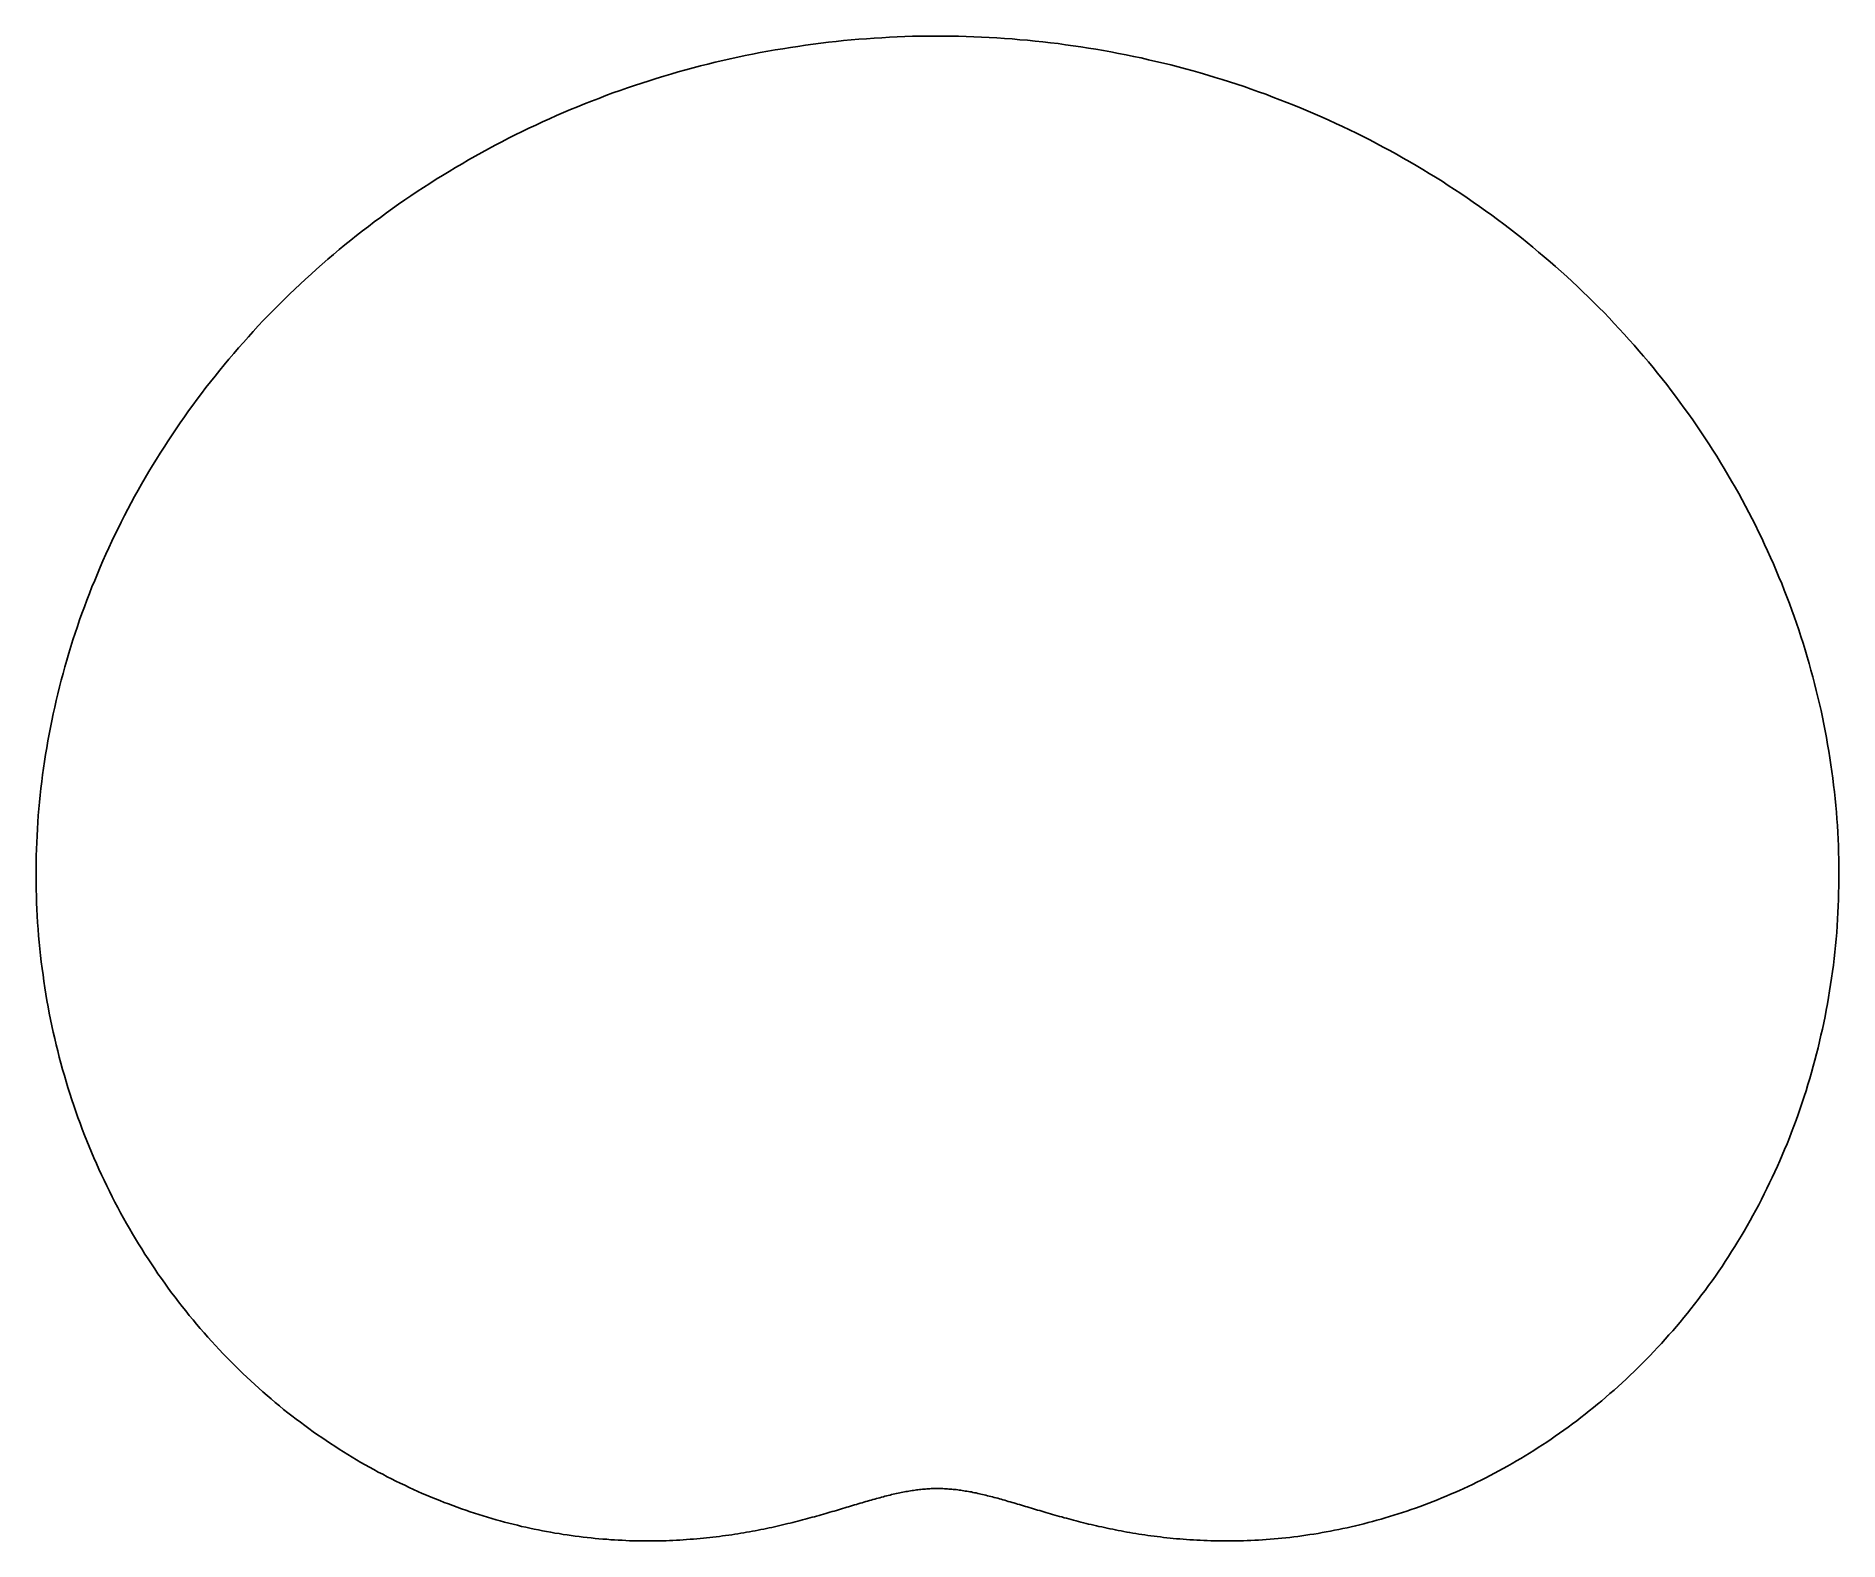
# Model space of a CAD drawing. Header units: metres. Extents: x -73 to 73, y -23 to 99.
import ezdxf

# ---------------------------------------------------------------- set-up
doc = ezdxf.new("R2010")
doc.units = ezdxf.units.M

msp = doc.modelspace()

# ---------------------------------------------------------------- linework, layer by layer
msp.add_lwpolyline([(64.01, 0), (64.27, 0.4), (64.53, 0.81), (64.78, 1.22), (65.03, 1.64), (65.28, 2.05), (65.52, 2.47), (65.76, 2.9), (65.99, 3.32), (66.23, 3.75), (66.46, 4.19), (66.68, 4.62), (66.91, 5.06), (67.13, 5.5), (67.34, 5.95), (67.55, 6.39), (67.76, 6.84), (67.97, 7.3), (68.17, 7.75), (68.37, 8.21), (68.56, 8.67), (68.75, 9.13), (68.94, 9.6), (69.12, 10.07), (69.3, 10.54), (69.48, 11.02), (69.65, 11.49), (69.82, 11.97), (69.98, 12.45), (70.14, 12.94), (70.29, 13.42), (70.44, 13.91), (70.59, 14.4), (70.73, 14.9), (70.87, 15.39), (71.01, 15.89), (71.14, 16.39), (71.26, 16.89), (71.38, 17.39), (71.5, 17.9), (71.61, 18.41), (71.72, 18.92), (71.83, 19.43), (71.93, 19.94), (72.02, 20.46), (72.11, 20.97), (72.2, 21.49), (72.28, 22.01), (72.36, 22.53), (72.43, 23.06), (72.5, 23.58), (72.56, 24.11), (72.62, 24.64), (72.67, 25.16), (72.72, 25.69), (72.77, 26.23), (72.81, 26.76), (72.84, 27.29), (72.87, 27.83), (72.9, 28.36), (72.92, 28.9), (72.93, 29.44), (72.95, 29.98), (72.95, 30.52), (72.95, 31.06), (72.95, 31.6), (72.94, 32.15), (72.93, 32.69), (72.91, 33.23), (72.89, 33.78), (72.86, 34.32), (72.83, 34.87), (72.79, 35.42), (72.75, 35.96), (72.7, 36.51), (72.65, 37.06), (72.59, 37.61), (72.52, 38.15), (72.46, 38.7), (72.38, 39.25), (72.31, 39.8), (72.22, 40.35), (72.14, 40.9), (72.04, 41.44), (71.95, 41.99), (71.84, 42.54), (71.74, 43.09), (71.62, 43.64), (71.51, 44.18), (71.38, 44.73), (71.25, 45.28), (71.12, 45.82), (70.98, 46.37), (70.84, 46.91), (70.69, 47.46), (70.54, 48), (70.38, 48.54), (70.22, 49.09), (70.05, 49.63), (69.88, 50.17), (69.7, 50.71), (69.52, 51.25), (69.33, 51.79), (69.14, 52.32), (68.94, 52.86), (68.74, 53.39), (68.53, 53.93), (68.32, 54.46), (68.1, 54.99), (67.88, 55.52), (67.65, 56.05), (67.42, 56.57), (67.18, 57.1), (66.94, 57.62), (66.7, 58.14), (66.44, 58.66), (66.19, 59.18), (65.93, 59.7), (65.66, 60.22), (65.39, 60.73), (65.12, 61.24), (64.84, 61.75), (64.55, 62.26), (64.26, 62.76), (63.97, 63.27), (63.67, 63.77), (63.37, 64.27), (63.06, 64.77), (62.75, 65.26), (62.43, 65.76), (62.11, 66.25), (61.78, 66.74), (61.45, 67.22), (61.12, 67.71), (60.78, 68.19), (60.43, 68.67), (60.09, 69.14), (59.73, 69.62), (59.38, 70.09), (59.02, 70.56), (58.65, 71.02), (58.28, 71.49), (57.91, 71.95), (57.53, 72.4), (57.14, 72.86), (56.76, 73.31), (56.37, 73.76), (55.97, 74.2), (55.57, 74.65), (55.17, 75.09), (54.76, 75.52), (54.35, 75.96), (53.94, 76.39), (53.52, 76.81), (53.09, 77.24), (52.67, 77.66), (52.24, 78.08), (51.8, 78.49), (51.36, 78.9), (50.92, 79.31), (50.47, 79.71), (50.02, 80.11), (49.57, 80.51), (49.11, 80.9), (48.65, 81.29), (48.19, 81.68), (47.72, 82.06), (47.25, 82.44), (46.78, 82.82), (46.3, 83.19), (45.82, 83.55), (45.33, 83.92), (44.85, 84.28), (44.35, 84.63), (43.86, 84.99), (43.36, 85.34), (42.86, 85.68), (42.36, 86.02), (41.85, 86.36), (41.34, 86.69), (40.83, 87.02), (40.31, 87.34), (39.79, 87.66), (39.27, 87.98), (38.75, 88.29), (38.22, 88.6), (37.69, 88.9), (37.15, 89.2), (36.62, 89.5), (36.08, 89.79), (35.54, 90.07), (34.99, 90.36), (34.45, 90.63), (33.9, 90.91), (33.35, 91.18), (32.79, 91.44), (32.24, 91.7), (31.68, 91.96), (31.12, 92.21), (30.56, 92.46), (29.99, 92.7), (29.42, 92.94), (28.85, 93.17), (28.28, 93.4), (27.71, 93.62), (27.13, 93.84), (26.56, 94.06), (25.98, 94.27), (25.39, 94.48), (24.81, 94.68), (24.23, 94.87), (23.64, 95.07), (23.05, 95.25), (22.46, 95.43), (21.87, 95.61), (21.27, 95.79), (20.68, 95.95), (20.08, 96.12), (19.49, 96.28), (18.89, 96.43), (18.28, 96.58), (17.68, 96.72), (17.08, 96.86), (16.47, 97), (15.87, 97.13), (15.26, 97.25), (14.65, 97.37), (14.04, 97.49), (13.43, 97.6), (12.82, 97.7), (12.21, 97.8), (11.6, 97.9), (10.98, 97.99), (10.37, 98.07), (9.76, 98.16), (9.14, 98.23), (8.52, 98.3), (7.91, 98.37), (7.29, 98.43), (6.67, 98.48), (6.05, 98.54), (5.43, 98.58), (4.81, 98.62), (4.19, 98.66), (3.57, 98.69), (2.95, 98.72), (2.33, 98.74), (1.71, 98.75), (1.09, 98.76), (0.47, 98.77), (-0.16, 98.77), (-0.78, 98.77), (-1.4, 98.76), (-2.02, 98.75), (-2.64, 98.73), (-3.26, 98.7), (-3.88, 98.68), (-4.5, 98.64), (-5.12, 98.6), (-5.74, 98.56), (-6.36, 98.51), (-6.98, 98.46), (-7.6, 98.4), (-8.21, 98.34), (-8.83, 98.27), (-9.45, 98.19), (-10.06, 98.12), (-10.68, 98.03), (-11.29, 97.94), (-11.91, 97.85), (-12.52, 97.75), (-13.13, 97.65), (-13.74, 97.54), (-14.35, 97.43), (-14.96, 97.31), (-15.57, 97.19), (-16.17, 97.06), (-16.78, 96.93), (-17.38, 96.79), (-17.98, 96.65), (-18.59, 96.5), (-19.19, 96.35), (-19.78, 96.2), (-20.38, 96.04), (-20.98, 95.87), (-21.57, 95.7), (-22.16, 95.52), (-22.76, 95.34), (-23.34, 95.16), (-23.93, 94.97), (-24.52, 94.78), (-25.1, 94.58), (-25.69, 94.37), (-26.27, 94.17), (-26.84, 93.95), (-27.42, 93.73), (-28, 93.51), (-28.57, 93.29), (-29.14, 93.05), (-29.71, 92.82), (-30.27, 92.58), (-30.84, 92.33), (-31.4, 92.08), (-31.96, 91.83), (-32.52, 91.57), (-33.07, 91.31), (-33.62, 91.04), (-34.17, 90.77), (-34.72, 90.5), (-35.27, 90.22), (-35.81, 89.93), (-36.35, 89.64), (-36.89, 89.35), (-37.42, 89.05), (-37.95, 88.75), (-38.48, 88.44), (-39.01, 88.13), (-39.53, 87.82), (-40.05, 87.5), (-40.57, 87.18), (-41.08, 86.85), (-41.6, 86.52), (-42.1, 86.19), (-42.61, 85.85), (-43.11, 85.51), (-43.61, 85.16), (-44.11, 84.81), (-44.6, 84.46), (-45.09, 84.1), (-45.58, 83.74), (-46.06, 83.37), (-46.54, 83), (-47.01, 82.63), (-47.49, 82.25), (-47.96, 81.87), (-48.42, 81.49), (-48.88, 81.1), (-49.34, 80.71), (-49.8, 80.31), (-50.25, 79.91), (-50.7, 79.51), (-51.14, 79.11), (-51.58, 78.7), (-52.02, 78.28), (-52.45, 77.87), (-52.88, 77.45), (-53.31, 77.03), (-53.73, 76.6), (-54.14, 76.17), (-54.56, 75.74), (-54.97, 75.31), (-55.37, 74.87), (-55.77, 74.43), (-56.17, 73.98), (-56.56, 73.53), (-56.95, 73.08), (-57.34, 72.63), (-57.72, 72.17), (-58.09, 71.72), (-58.47, 71.25), (-58.83, 70.79), (-59.2, 70.32), (-59.56, 69.85), (-59.91, 69.38), (-60.26, 68.91), (-60.61, 68.43), (-60.95, 67.95), (-61.29, 67.46), (-61.62, 66.98), (-61.95, 66.49), (-62.27, 66), (-62.59, 65.51), (-62.9, 65.02), (-63.21, 64.52), (-63.52, 64.02), (-63.82, 63.52), (-64.12, 63.02), (-64.41, 62.51), (-64.7, 62.01), (-64.98, 61.5), (-65.25, 60.99), (-65.53, 60.47), (-65.8, 59.96), (-66.06, 59.44), (-66.32, 58.92), (-66.57, 58.4), (-66.82, 57.88), (-67.06, 57.36), (-67.3, 56.84), (-67.54, 56.31), (-67.77, 55.78), (-67.99, 55.25), (-68.21, 54.72), (-68.43, 54.19), (-68.64, 53.66), (-68.84, 53.12), (-69.04, 52.59), (-69.24, 52.05), (-69.43, 51.52), (-69.61, 50.98), (-69.79, 50.44), (-69.97, 49.9), (-70.14, 49.36), (-70.3, 48.82), (-70.46, 48.27), (-70.62, 47.73), (-70.77, 47.19), (-70.91, 46.64), (-71.05, 46.1), (-71.19, 45.55), (-71.32, 45), (-71.44, 44.46), (-71.56, 43.91), (-71.68, 43.36), (-71.79, 42.81), (-71.9, 42.27), (-72, 41.72), (-72.09, 41.17), (-72.18, 40.62), (-72.27, 40.07), (-72.35, 39.52), (-72.42, 38.98), (-72.49, 38.43), (-72.56, 37.88), (-72.62, 37.33), (-72.67, 36.78), (-72.72, 36.24), (-72.77, 35.69), (-72.81, 35.14), (-72.84, 34.6), (-72.87, 34.05), (-72.9, 33.51), (-72.92, 32.96), (-72.94, 32.42), (-72.95, 31.87), (-72.95, 31.33), (-72.95, 30.79), (-72.95, 30.25), (-72.94, 29.71), (-72.93, 29.17), (-72.91, 28.63), (-72.89, 28.1), (-72.86, 27.56), (-72.83, 27.03), (-72.79, 26.49), (-72.75, 25.96), (-72.7, 25.43), (-72.65, 24.9), (-72.59, 24.37), (-72.53, 23.84), (-72.46, 23.32), (-72.39, 22.79), (-72.32, 22.27), (-72.24, 21.75), (-72.16, 21.23), (-72.07, 20.71), (-71.97, 20.2), (-71.88, 19.68), (-71.78, 19.17), (-71.67, 18.66), (-71.56, 18.15), (-71.44, 17.65), (-71.32, 17.14), (-71.2, 16.64), (-71.07, 16.14), (-70.94, 15.64), (-70.8, 15.14), (-70.66, 14.65), (-70.52, 14.16), (-70.37, 13.67), (-70.22, 13.18), (-70.06, 12.69), (-69.9, 12.21), (-69.73, 11.73), (-69.56, 11.25), (-69.39, 10.78), (-69.21, 10.31), (-69.03, 9.83), (-68.85, 9.37), (-68.66, 8.9), (-68.47, 8.44), (-68.27, 7.98), (-68.07, 7.52), (-67.87, 7.07), (-67.66, 6.62), (-67.45, 6.17), (-67.23, 5.72), (-67.02, 5.28), (-66.8, 4.84), (-66.57, 4.4), (-66.34, 3.97), (-66.11, 3.54), (-65.88, 3.11), (-65.64, 2.68), (-65.4, 2.26), (-65.15, 1.84), (-64.9, 1.43), (-64.65, 1.02), (-64.4, 0.61), (-64.14, 0.2), (-63.88, -0.2), (-63.62, -0.6), (-63.35, -1), (-63.09, -1.39), (-62.81, -1.78), (-62.54, -2.16), (-62.26, -2.55), (-61.98, -2.93), (-61.7, -3.3), (-61.42, -3.67), (-61.13, -4.04), (-60.84, -4.41), (-60.55, -4.77), (-60.25, -5.13), (-59.96, -5.48), (-59.66, -5.83), (-59.35, -6.18), (-59.05, -6.53), (-58.74, -6.87), (-58.44, -7.2), (-58.13, -7.54), (-57.81, -7.87), (-57.5, -8.19), (-57.18, -8.51), (-56.86, -8.83), (-56.54, -9.15), (-56.22, -9.46), (-55.9, -9.77), (-55.57, -10.07), (-55.25, -10.37), (-54.92, -10.67), (-54.59, -10.96), (-54.26, -11.25), (-53.92, -11.53), (-53.59, -11.81), (-53.25, -12.09), (-52.92, -12.37), (-52.58, -12.64), (-52.24, -12.9), (-51.9, -13.16), (-51.56, -13.42), (-51.21, -13.68), (-50.87, -13.93), (-50.52, -14.18), (-50.18, -14.42), (-49.83, -14.66), (-49.48, -14.9), (-49.13, -15.13), (-48.78, -15.36), (-48.43, -15.59), (-48.08, -15.81), (-47.73, -16.02), (-47.38, -16.24), (-47.03, -16.45), (-46.67, -16.66), (-46.32, -16.86), (-45.97, -17.06), (-45.61, -17.25), (-45.26, -17.45), (-44.9, -17.63), (-44.55, -17.82), (-44.19, -18), (-43.84, -18.18), (-43.48, -18.35), (-43.12, -18.52), (-42.77, -18.69), (-42.41, -18.85), (-42.06, -19.01), (-41.7, -19.17), (-41.35, -19.32), (-40.99, -19.47), (-40.64, -19.62), (-40.28, -19.76), (-39.93, -19.9), (-39.58, -20.03), (-39.22, -20.16), (-38.87, -20.29), (-38.52, -20.42), (-38.17, -20.54), (-37.82, -20.66), (-37.46, -20.77), (-37.11, -20.89), (-36.77, -21), (-36.42, -21.1), (-36.07, -21.2), (-35.72, -21.3), (-35.38, -21.4), (-35.03, -21.49), (-34.69, -21.58), (-34.34, -21.67), (-34, -21.75), (-33.66, -21.84), (-33.32, -21.91), (-32.98, -21.99), (-32.64, -22.06), (-32.3, -22.13), (-31.97, -22.2), (-31.63, -22.26), (-31.3, -22.32), (-30.96, -22.38), (-30.63, -22.43), (-30.3, -22.49), (-29.98, -22.54), (-29.65, -22.58), (-29.32, -22.63), (-29, -22.67), (-28.67, -22.71), (-28.35, -22.75), (-28.03, -22.78), (-27.71, -22.81), (-27.4, -22.84), (-27.08, -22.87), (-26.77, -22.89), (-26.45, -22.92), (-26.14, -22.94), (-25.83, -22.95), (-25.53, -22.97), (-25.22, -22.98), (-24.92, -23), (-24.61, -23), (-24.31, -23.01), (-24.02, -23.02), (-23.72, -23.02), (-23.42, -23.02), (-23.13, -23.02), (-22.84, -23.02), (-22.55, -23.01), (-22.26, -23.01), (-21.97, -23), (-21.69, -22.99), (-21.41, -22.98), (-21.13, -22.96), (-20.85, -22.95), (-20.57, -22.93), (-20.3, -22.91), (-20.02, -22.89), (-19.75, -22.87), (-19.48, -22.85), (-19.22, -22.83), (-18.95, -22.8), (-18.69, -22.77), (-18.43, -22.75), (-18.17, -22.72), (-17.91, -22.69), (-17.65, -22.65), (-17.4, -22.62), (-17.15, -22.59), (-16.9, -22.55), (-16.65, -22.52), (-16.41, -22.48), (-16.16, -22.44), (-15.92, -22.4), (-15.68, -22.36), (-15.45, -22.32), (-15.21, -22.28), (-14.98, -22.24), (-14.75, -22.19), (-14.52, -22.15), (-14.29, -22.1), (-14.06, -22.06), (-13.84, -22.01), (-13.62, -21.96), (-13.4, -21.92), (-13.18, -21.87), (-12.97, -21.82), (-12.75, -21.77), (-12.54, -21.72), (-12.33, -21.67), (-12.12, -21.62), (-11.92, -21.57), (-11.71, -21.52), (-11.51, -21.47), (-11.31, -21.42), (-11.11, -21.37), (-10.92, -21.32), (-10.72, -21.27), (-10.53, -21.21), (-10.34, -21.16), (-10.15, -21.11), (-9.96, -21.06), (-9.78, -21.01), (-9.59, -20.95), (-9.41, -20.9), (-9.23, -20.85), (-9.05, -20.8), (-8.87, -20.75), (-8.7, -20.7), (-8.52, -20.65), (-8.35, -20.6), (-8.18, -20.55), (-8.01, -20.49), (-7.84, -20.45), (-7.68, -20.4), (-7.51, -20.35), (-7.35, -20.3), (-7.19, -20.25), (-7.03, -20.2), (-6.87, -20.15), (-6.72, -20.11), (-6.56, -20.06), (-6.41, -20.02), (-6.25, -19.97), (-6.1, -19.93), (-5.95, -19.88), (-5.8, -19.84), (-5.66, -19.8), (-5.51, -19.75), (-5.36, -19.71), (-5.22, -19.67), (-5.08, -19.63), (-4.94, -19.59), (-4.8, -19.55), (-4.66, -19.52), (-4.52, -19.48), (-4.38, -19.44), (-4.25, -19.41), (-4.11, -19.37), (-3.98, -19.34), (-3.84, -19.31), (-3.71, -19.27), (-3.58, -19.24), (-3.45, -19.21), (-3.32, -19.18), (-3.19, -19.16), (-3.06, -19.13), (-2.94, -19.1), (-2.81, -19.08), (-2.68, -19.05), (-2.56, -19.03), (-2.43, -19.01), (-2.31, -18.99), (-2.19, -18.97), (-2.06, -18.95), (-1.94, -18.93), (-1.82, -18.91), (-1.7, -18.89), (-1.58, -18.88), (-1.46, -18.87), (-1.34, -18.85), (-1.22, -18.84), (-1.1, -18.83), (-0.98, -18.82), (-0.86, -18.81), (-0.74, -18.8), (-0.62, -18.8), (-0.5, -18.79), (-0.38, -18.79), (-0.27, -18.79), (-0.15, -18.78), (-0.03, -18.78), (0.09, -18.78), (0.21, -18.78), (0.32, -18.79), (0.44, -18.79), (0.56, -18.8), (0.68, -18.8), (0.8, -18.81), (0.92, -18.82), (1.04, -18.83), (1.16, -18.84), (1.28, -18.85), (1.4, -18.86), (1.52, -18.87), (1.64, -18.89), (1.76, -18.9), (1.88, -18.92), (2, -18.94), (2.12, -18.96), (2.25, -18.98), (2.37, -19), (2.5, -19.02), (2.62, -19.04), (2.75, -19.06), (2.87, -19.09), (3, -19.12), (3.13, -19.14), (3.26, -19.17), (3.39, -19.2), (3.52, -19.23), (3.65, -19.26), (3.78, -19.29), (3.91, -19.32), (4.04, -19.36), (4.18, -19.39), (4.31, -19.42), (4.45, -19.46), (4.59, -19.5), (4.73, -19.53), (4.87, -19.57), (5.01, -19.61), (5.15, -19.65), (5.29, -19.69), (5.44, -19.73), (5.58, -19.77), (5.73, -19.82), (5.88, -19.86), (6.03, -19.9), (6.18, -19.95), (6.33, -19.99), (6.48, -20.04), (6.64, -20.08), (6.79, -20.13), (6.95, -20.18), (7.11, -20.23), (7.27, -20.27), (7.43, -20.32), (7.6, -20.37), (7.76, -20.42), (7.93, -20.47), (8.1, -20.52), (8.27, -20.57), (8.44, -20.62), (8.61, -20.67), (8.78, -20.72), (8.96, -20.77), (9.14, -20.83), (9.32, -20.88), (9.5, -20.93), (9.68, -20.98), (9.87, -21.03), (10.05, -21.08), (10.24, -21.14), (10.43, -21.19), (10.63, -21.24), (10.82, -21.29), (11.01, -21.34), (11.21, -21.39), (11.41, -21.45), (11.61, -21.5), (11.82, -21.55), (12.02, -21.6), (12.23, -21.65), (12.44, -21.7), (12.65, -21.75), (12.86, -21.8), (13.07, -21.84), (13.29, -21.89), (13.51, -21.94), (13.73, -21.99), (13.95, -22.03), (14.18, -22.08), (14.4, -22.13), (14.63, -22.17), (14.86, -22.21), (15.09, -22.26), (15.33, -22.3), (15.56, -22.34), (15.8, -22.38), (16.04, -22.42), (16.29, -22.46), (16.53, -22.5), (16.78, -22.53), (17.02, -22.57), (17.27, -22.6), (17.53, -22.64), (17.78, -22.67), (18.04, -22.7), (18.3, -22.73), (18.56, -22.76), (18.82, -22.79), (19.08, -22.81), (19.35, -22.84), (19.62, -22.86), (19.89, -22.88), (20.16, -22.9), (20.43, -22.92), (20.71, -22.94), (20.99, -22.96), (21.27, -22.97), (21.55, -22.98), (21.83, -22.99), (22.12, -23), (22.4, -23.01), (22.69, -23.02), (22.98, -23.02), (23.28, -23.02), (23.57, -23.02), (23.87, -23.02), (24.16, -23.01), (24.46, -23.01), (24.77, -23), (25.07, -22.99), (25.37, -22.98), (25.68, -22.96), (25.99, -22.95), (26.3, -22.93), (26.61, -22.91), (26.92, -22.88), (27.24, -22.86), (27.56, -22.83), (27.87, -22.8), (28.19, -22.76), (28.51, -22.73), (28.84, -22.69), (29.16, -22.65), (29.48, -22.61), (29.81, -22.56), (30.14, -22.51), (30.47, -22.46), (30.8, -22.41), (31.13, -22.35), (31.46, -22.29), (31.8, -22.23), (32.13, -22.16), (32.47, -22.1), (32.81, -22.02), (33.15, -21.95), (33.49, -21.87), (33.83, -21.8), (34.17, -21.71), (34.51, -21.63), (34.86, -21.54), (35.2, -21.45), (35.55, -21.35), (35.9, -21.25), (36.24, -21.15), (36.59, -21.05), (36.94, -20.94), (37.29, -20.83), (37.64, -20.72), (37.99, -20.6), (38.34, -20.48), (38.69, -20.36), (39.05, -20.23), (39.4, -20.1), (39.75, -19.96), (40.11, -19.83), (40.46, -19.69), (40.82, -19.54), (41.17, -19.4), (41.53, -19.24), (41.88, -19.09), (42.24, -18.93), (42.59, -18.77), (42.95, -18.61), (43.3, -18.44), (43.66, -18.27), (44.01, -18.09), (44.37, -17.91), (44.72, -17.73), (45.08, -17.54), (45.43, -17.35), (45.79, -17.16), (46.14, -16.96), (46.5, -16.76), (46.85, -16.55), (47.2, -16.34), (47.55, -16.13), (47.91, -15.92), (48.26, -15.7), (48.61, -15.47), (48.96, -15.25), (49.31, -15.02), (49.66, -14.78), (50, -14.54), (50.35, -14.3), (50.7, -14.05), (51.04, -13.81), (51.38, -13.55), (51.73, -13.29), (52.07, -13.03), (52.41, -12.77), (52.75, -12.5), (53.09, -12.23), (53.42, -11.95), (53.76, -11.67), (54.09, -11.39), (54.42, -11.1), (54.75, -10.81), (55.08, -10.52), (55.41, -10.22), (55.74, -9.92), (56.06, -9.61), (56.38, -9.3), (56.71, -8.99), (57.02, -8.67), (57.34, -8.35), (57.66, -8.03), (57.97, -7.7), (58.28, -7.37), (58.59, -7.04), (58.9, -6.7), (59.2, -6.35), (59.51, -6.01), (59.81, -5.66), (60.1, -5.31), (60.4, -4.95), (60.69, -4.59), (60.98, -4.23), (61.27, -3.86), (61.56, -3.49), (61.84, -3.11), (62.12, -2.74), (62.4, -2.36), (62.68, -1.97), (62.95, -1.58), (63.22, -1.19), (63.49, -0.8), (63.75, -0.4), (64.01, 0)], close=True)

doc.saveas('drawing.dxf')
